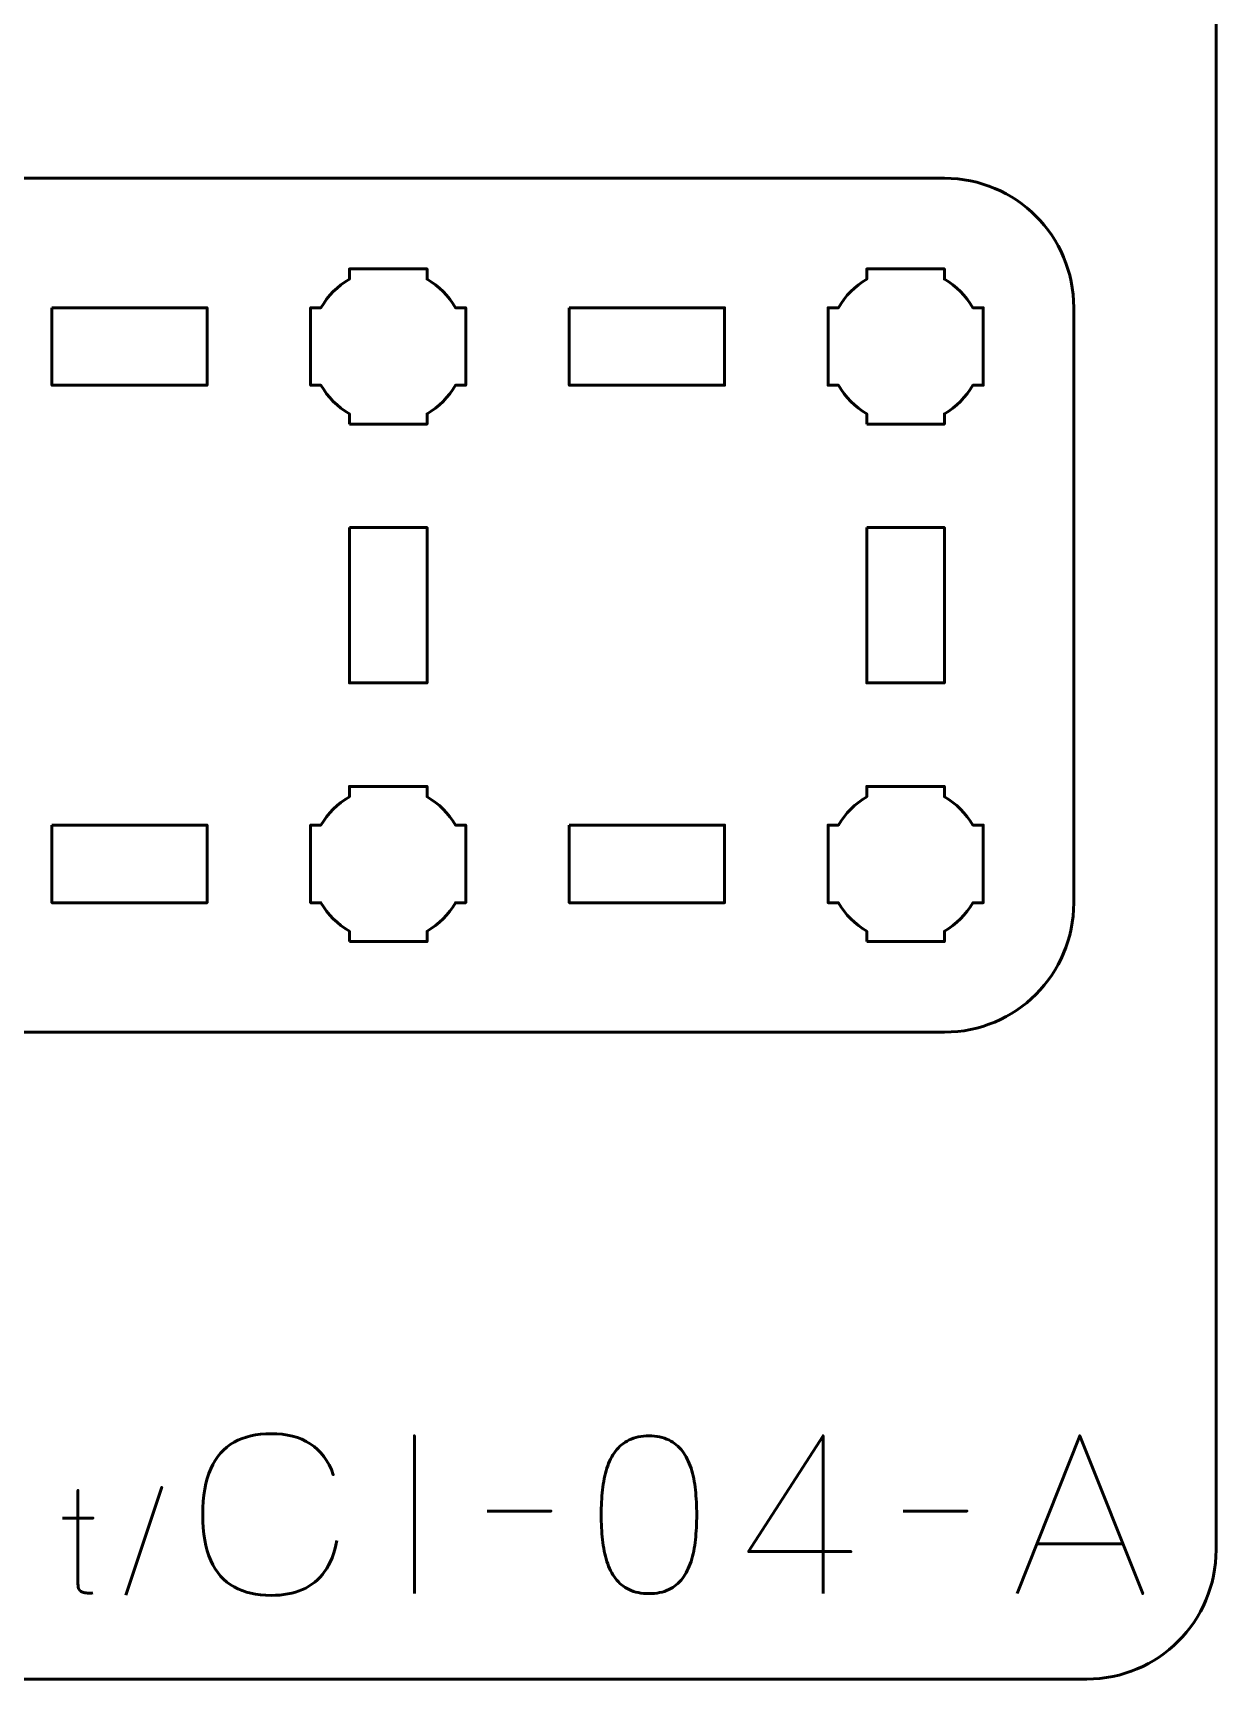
# Model space of a CAD drawing. Header units: centimetres. Extents: x -21 to 0, y -29.7 to 0.
# Drawn here: x -4.57 to 0, y -29.7 to -23.34 of the extents above; entities that cross this region are included whole.
import ezdxf

# ---------------------------------------------------------------- set-up
doc = ezdxf.new("R2010")
doc.units = ezdxf.units.CM
doc.header["$MEASUREMENT"] = 0
doc.layers.add('Layer 1', color=7, linetype='Continuous')

msp = doc.modelspace()

# ---------------------------------------------------------------- linework, layer by layer
at = {"layer": 'Layer 1', "color": 22, "lineweight": 53}
msp.add_open_spline([(-21.00003, -29.19995), (-21.00003, -29.19995), (-21.00003, -0.49992), (-21.00003, -0.49992), (-21.00003, -0.49992), (-21.00003, -0.22295), (-20.77694, 0.00004), (-20.49994, 0.00004), (-20.49994, 0.00004), (-20.49994, 0.00004), (-0.50008, 0.00004), (-0.50008, 0.00004), (-0.50008, 0.00004), (-0.22294, 0.00004), (0.00002, -0.22295), (0.00002, -0.49992), (0.00002, -0.49992), (0.00002, -0.49992), (0.00002, -29.19995), (0.00002, -29.19995), (0.00002, -29.19995), (0.00002, -29.47695), (-0.22294, -29.70004), (-0.50008, -29.70004), (-0.50008, -29.70004), (-0.50008, -29.70004), (-20.49994, -29.70004), (-20.49994, -29.70004), (-20.49994, -29.70004), (-20.77694, -29.70004), (-21.00003, -29.47695), (-21.00003, -29.19995)], degree=3, knots=[0, 0, 0, 0, 0.125, 0.125, 0.125, 0.125, 0.25, 0.25, 0.25, 0.25, 0.375, 0.375, 0.375, 0.375, 0.5, 0.5, 0.5, 0.5, 0.625, 0.625, 0.625, 0.625, 0.75, 0.75, 0.75, 0.75, 0.875, 0.875, 0.875, 0.875, 1, 1, 1, 1], dxfattribs=at)
at = {"layer": 'Layer 1', "color": 114, "lineweight": 53}
msp.add_open_spline([(-15.34991, -23.89995), (-15.34991, -23.89995), (-1.05007, -23.89995), (-1.05007, -23.89995), (-1.05007, -23.89995), (-0.77294, -23.89995), (-0.54998, -24.12305), (-0.54998, -24.40005), (-0.54998, -24.40005), (-0.54998, -24.40005), (-0.54998, -26.69997), (-0.54998, -26.69997), (-0.54998, -26.69997), (-0.54998, -26.97698), (-0.77294, -27.19993), (-1.05007, -27.19993), (-1.05007, -27.19993), (-1.05007, -27.19993), (-15.34991, -27.19993), (-15.34991, -27.19993), (-15.34991, -27.19993), (-15.62691, -27.19993), (-15.85001, -26.97698), (-15.85001, -26.69997), (-15.85001, -26.69997), (-15.85001, -26.69997), (-15.85001, -24.40005), (-15.85001, -24.40005), (-15.85001, -24.40005), (-15.85001, -24.12305), (-15.62691, -23.89995), (-15.34991, -23.89995)], degree=3, knots=[0, 0, 0, 0, 0.125, 0.125, 0.125, 0.125, 0.25, 0.25, 0.25, 0.25, 0.375, 0.375, 0.375, 0.375, 0.5, 0.5, 0.5, 0.5, 0.625, 0.625, 0.625, 0.625, 0.75, 0.75, 0.75, 0.75, 0.875, 0.875, 0.875, 0.875, 1, 1, 1, 1], dxfattribs=at)
at = {"layer": 'Layer 1', "lineweight": 53}
for points, knots in [([(-3.35, -24.84998), (-3.35, -24.84998), (-3.35, -24.80987), (-3.35, -24.80987), (-3.35, -24.80987), (-3.39562, -24.78355), (-3.43351, -24.74553), (-3.45982, -24.70005), (-3.45982, -24.70005), (-3.45982, -24.70005), (-3.50007, -24.70005), (-3.50007, -24.70005), (-3.50007, -24.70005), (-3.50007, -24.70005), (-3.50007, -24.54998), (-3.50007, -24.54998), (-3.50007, -24.54998), (-3.50007, -24.54998), (-3.50007, -24.40005), (-3.50007, -24.40005), (-3.50007, -24.40005), (-3.50007, -24.40005), (-3.45982, -24.40005), (-3.45982, -24.40005), (-3.45982, -24.40005), (-3.43351, -24.35444), (-3.39562, -24.31651), (-3.35, -24.29019), (-3.35, -24.29019), (-3.35, -24.29019), (-3.35, -24.24998), (-3.35, -24.24998), (-3.35, -24.24998), (-3.35, -24.24998), (-3.20007, -24.24998), (-3.20007, -24.24998), (-3.20007, -24.24998), (-3.20007, -24.24998), (-3.05, -24.24998), (-3.05, -24.24998), (-3.05, -24.24998), (-3.05, -24.24998), (-3.05, -24.29019), (-3.05, -24.29019), (-3.05, -24.29019), (-3.00453, -24.31651), (-2.9665, -24.35444), (-2.94018, -24.40005), (-2.94018, -24.40005), (-2.94018, -24.40005), (-2.90007, -24.40005), (-2.90007, -24.40005), (-2.90007, -24.40005), (-2.90007, -24.40005), (-2.90007, -24.54998), (-2.90007, -24.54998), (-2.90007, -24.54998), (-2.90007, -24.54998), (-2.90007, -24.70005), (-2.90007, -24.70005), (-2.90007, -24.70005), (-2.90007, -24.70005), (-2.94018, -24.70005), (-2.94018, -24.70005), (-2.94018, -24.70005), (-2.9665, -24.74553), (-3.00453, -24.78355), (-3.05, -24.80987), (-3.05, -24.80987), (-3.05, -24.80987), (-3.05, -24.84998), (-3.05, -24.84998), (-3.05, -24.84998), (-3.05, -24.84998), (-3.20007, -24.84998), (-3.20007, -24.84998), (-3.20007, -24.84998), (-3.20007, -24.84998), (-3.35, -24.84998), (-3.35, -24.84998)], [0, 0, 0, 0, 0.05, 0.05, 0.05, 0.05, 0.1, 0.1, 0.1, 0.1, 0.15, 0.15, 0.15, 0.15, 0.2, 0.2, 0.2, 0.2, 0.25, 0.25, 0.25, 0.25, 0.3, 0.3, 0.3, 0.3, 0.35, 0.35, 0.35, 0.35, 0.4, 0.4, 0.4, 0.4, 0.45, 0.45, 0.45, 0.45, 0.5, 0.5, 0.5, 0.5, 0.55, 0.55, 0.55, 0.55, 0.6, 0.6, 0.6, 0.6, 0.65, 0.65, 0.65, 0.65, 0.7, 0.7, 0.7, 0.7, 0.75, 0.75, 0.75, 0.75, 0.8, 0.8, 0.8, 0.8, 0.85, 0.85, 0.85, 0.85, 0.9, 0.9, 0.9, 0.9, 0.95, 0.95, 0.95, 0.95, 1, 1, 1, 1]), ([(-1.35007, -24.84998), (-1.35007, -24.84998), (-1.35007, -24.80987), (-1.35007, -24.80987), (-1.35007, -24.80987), (-1.39554, -24.78355), (-1.43357, -24.74553), (-1.45989, -24.70005), (-1.45989, -24.70005), (-1.45989, -24.70005), (-1.5, -24.70005), (-1.5, -24.70005), (-1.5, -24.70005), (-1.5, -24.70005), (-1.5, -24.54998), (-1.5, -24.54998), (-1.5, -24.54998), (-1.5, -24.54998), (-1.5, -24.40005), (-1.5, -24.40005), (-1.5, -24.40005), (-1.5, -24.40005), (-1.45989, -24.40005), (-1.45989, -24.40005), (-1.45989, -24.40005), (-1.43357, -24.35444), (-1.39554, -24.31651), (-1.35007, -24.29019), (-1.35007, -24.29019), (-1.35007, -24.29019), (-1.35007, -24.24998), (-1.35007, -24.24998), (-1.35007, -24.24998), (-1.35007, -24.24998), (-1.2, -24.24998), (-1.2, -24.24998), (-1.2, -24.24998), (-1.2, -24.24998), (-1.05007, -24.24998), (-1.05007, -24.24998), (-1.05007, -24.24998), (-1.05007, -24.24998), (-1.05007, -24.29019), (-1.05007, -24.29019), (-1.05007, -24.29019), (-1.00446, -24.31651), (-0.96658, -24.35444), (-0.94022, -24.40005), (-0.94022, -24.40005), (-0.94022, -24.40005), (-0.90001, -24.40005), (-0.90001, -24.40005), (-0.90001, -24.40005), (-0.90001, -24.40005), (-0.90001, -24.54998), (-0.90001, -24.54998), (-0.90001, -24.54998), (-0.90001, -24.54998), (-0.90001, -24.70005), (-0.90001, -24.70005), (-0.90001, -24.70005), (-0.90001, -24.70005), (-0.94022, -24.70005), (-0.94022, -24.70005), (-0.94022, -24.70005), (-0.96658, -24.74553), (-1.00446, -24.78355), (-1.05007, -24.80987), (-1.05007, -24.80987), (-1.05007, -24.80987), (-1.05007, -24.84998), (-1.05007, -24.84998), (-1.05007, -24.84998), (-1.05007, -24.84998), (-1.2, -24.84998), (-1.2, -24.84998), (-1.2, -24.84998), (-1.2, -24.84998), (-1.35007, -24.84998), (-1.35007, -24.84998)], [0, 0, 0, 0, 0.05, 0.05, 0.05, 0.05, 0.1, 0.1, 0.1, 0.1, 0.15, 0.15, 0.15, 0.15, 0.2, 0.2, 0.2, 0.2, 0.25, 0.25, 0.25, 0.25, 0.3, 0.3, 0.3, 0.3, 0.35, 0.35, 0.35, 0.35, 0.4, 0.4, 0.4, 0.4, 0.45, 0.45, 0.45, 0.45, 0.5, 0.5, 0.5, 0.5, 0.55, 0.55, 0.55, 0.55, 0.6, 0.6, 0.6, 0.6, 0.65, 0.65, 0.65, 0.65, 0.7, 0.7, 0.7, 0.7, 0.75, 0.75, 0.75, 0.75, 0.8, 0.8, 0.8, 0.8, 0.85, 0.85, 0.85, 0.85, 0.9, 0.9, 0.9, 0.9, 0.95, 0.95, 0.95, 0.95, 1, 1, 1, 1]), ([(-4.49998, -24.40005), (-4.49998, -24.40005), (-3.89998, -24.40005), (-3.89998, -24.40005), (-3.89998, -24.40005), (-3.89998, -24.40005), (-3.89998, -24.70005), (-3.89998, -24.70005), (-3.89998, -24.70005), (-3.89998, -24.70005), (-4.49998, -24.70005), (-4.49998, -24.70005), (-4.49998, -24.70005), (-4.49998, -24.70005), (-4.49998, -24.40005), (-4.49998, -24.40005)], [0, 0, 0, 0, 0.25, 0.25, 0.25, 0.25, 0.5, 0.5, 0.5, 0.5, 0.75, 0.75, 0.75, 0.75, 1, 1, 1, 1]), ([(-2.50002, -24.40005), (-2.50002, -24.40005), (-1.90002, -24.40005), (-1.90002, -24.40005), (-1.90002, -24.40005), (-1.90002, -24.40005), (-1.90002, -24.70005), (-1.90002, -24.70005), (-1.90002, -24.70005), (-1.90002, -24.70005), (-2.50002, -24.70005), (-2.50002, -24.70005), (-2.50002, -24.70005), (-2.50002, -24.70005), (-2.50002, -24.40005), (-2.50002, -24.40005)], [0, 0, 0, 0, 0.25, 0.25, 0.25, 0.25, 0.5, 0.5, 0.5, 0.5, 0.75, 0.75, 0.75, 0.75, 1, 1, 1, 1]), ([(-3.35, -25.25), (-3.35, -25.25), (-3.05, -25.25), (-3.05, -25.25), (-3.05, -25.25), (-3.05, -25.25), (-3.05, -25.84999), (-3.05, -25.84999), (-3.05, -25.84999), (-3.05, -25.84999), (-3.35, -25.84999), (-3.35, -25.84999), (-3.35, -25.84999), (-3.35, -25.84999), (-3.35, -25.25), (-3.35, -25.25)], [0, 0, 0, 0, 0.25, 0.25, 0.25, 0.25, 0.5, 0.5, 0.5, 0.5, 0.75, 0.75, 0.75, 0.75, 1, 1, 1, 1]), ([(-1.35007, -25.25), (-1.35007, -25.25), (-1.05007, -25.25), (-1.05007, -25.25), (-1.05007, -25.25), (-1.05007, -25.25), (-1.05007, -25.84999), (-1.05007, -25.84999), (-1.05007, -25.84999), (-1.05007, -25.84999), (-1.35007, -25.84999), (-1.35007, -25.84999), (-1.35007, -25.84999), (-1.35007, -25.84999), (-1.35007, -25.25), (-1.35007, -25.25)], [0, 0, 0, 0, 0.25, 0.25, 0.25, 0.25, 0.5, 0.5, 0.5, 0.5, 0.75, 0.75, 0.75, 0.75, 1, 1, 1, 1]), ([(-3.35, -26.85005), (-3.35, -26.85005), (-3.35, -26.80979), (-3.35, -26.80979), (-3.35, -26.80979), (-3.39562, -26.78348), (-3.43351, -26.74545), (-3.45982, -26.69997), (-3.45982, -26.69997), (-3.45982, -26.69997), (-3.50007, -26.69997), (-3.50007, -26.69997), (-3.50007, -26.69997), (-3.50007, -26.69997), (-3.50007, -26.55004), (-3.50007, -26.55004), (-3.50007, -26.55004), (-3.50007, -26.55004), (-3.50007, -26.39997), (-3.50007, -26.39997), (-3.50007, -26.39997), (-3.50007, -26.39997), (-3.45982, -26.39997), (-3.45982, -26.39997), (-3.45982, -26.39997), (-3.43351, -26.3545), (-3.39562, -26.31647), (-3.35, -26.29015), (-3.35, -26.29015), (-3.35, -26.29015), (-3.35, -26.25004), (-3.35, -26.25004), (-3.35, -26.25004), (-3.35, -26.25004), (-3.20007, -26.25004), (-3.20007, -26.25004), (-3.20007, -26.25004), (-3.20007, -26.25004), (-3.05, -26.25004), (-3.05, -26.25004), (-3.05, -26.25004), (-3.05, -26.25004), (-3.05, -26.29015), (-3.05, -26.29015), (-3.05, -26.29015), (-3.00453, -26.31647), (-2.9665, -26.3545), (-2.94018, -26.39997), (-2.94018, -26.39997), (-2.94018, -26.39997), (-2.90007, -26.39997), (-2.90007, -26.39997), (-2.90007, -26.39997), (-2.90007, -26.39997), (-2.90007, -26.55004), (-2.90007, -26.55004), (-2.90007, -26.55004), (-2.90007, -26.55004), (-2.90007, -26.69997), (-2.90007, -26.69997), (-2.90007, -26.69997), (-2.90007, -26.69997), (-2.94018, -26.69997), (-2.94018, -26.69997), (-2.94018, -26.69997), (-2.9665, -26.74545), (-3.00453, -26.78348), (-3.05, -26.80979), (-3.05, -26.80979), (-3.05, -26.80979), (-3.05, -26.85005), (-3.05, -26.85005), (-3.05, -26.85005), (-3.05, -26.85005), (-3.20007, -26.85005), (-3.20007, -26.85005), (-3.20007, -26.85005), (-3.20007, -26.85005), (-3.35, -26.85005), (-3.35, -26.85005)], [0, 0, 0, 0, 0.05, 0.05, 0.05, 0.05, 0.1, 0.1, 0.1, 0.1, 0.15, 0.15, 0.15, 0.15, 0.2, 0.2, 0.2, 0.2, 0.25, 0.25, 0.25, 0.25, 0.3, 0.3, 0.3, 0.3, 0.35, 0.35, 0.35, 0.35, 0.4, 0.4, 0.4, 0.4, 0.45, 0.45, 0.45, 0.45, 0.5, 0.5, 0.5, 0.5, 0.55, 0.55, 0.55, 0.55, 0.6, 0.6, 0.6, 0.6, 0.65, 0.65, 0.65, 0.65, 0.7, 0.7, 0.7, 0.7, 0.75, 0.75, 0.75, 0.75, 0.8, 0.8, 0.8, 0.8, 0.85, 0.85, 0.85, 0.85, 0.9, 0.9, 0.9, 0.9, 0.95, 0.95, 0.95, 0.95, 1, 1, 1, 1]), ([(-1.35007, -26.85005), (-1.35007, -26.85005), (-1.35007, -26.80979), (-1.35007, -26.80979), (-1.35007, -26.80979), (-1.39554, -26.78348), (-1.43357, -26.74545), (-1.45989, -26.69997), (-1.45989, -26.69997), (-1.45989, -26.69997), (-1.5, -26.69997), (-1.5, -26.69997), (-1.5, -26.69997), (-1.5, -26.69997), (-1.5, -26.55004), (-1.5, -26.55004), (-1.5, -26.55004), (-1.5, -26.55004), (-1.5, -26.39997), (-1.5, -26.39997), (-1.5, -26.39997), (-1.5, -26.39997), (-1.45989, -26.39997), (-1.45989, -26.39997), (-1.45989, -26.39997), (-1.43357, -26.3545), (-1.39554, -26.31647), (-1.35007, -26.29015), (-1.35007, -26.29015), (-1.35007, -26.29015), (-1.35007, -26.25004), (-1.35007, -26.25004), (-1.35007, -26.25004), (-1.35007, -26.25004), (-1.2, -26.25004), (-1.2, -26.25004), (-1.2, -26.25004), (-1.2, -26.25004), (-1.05007, -26.25004), (-1.05007, -26.25004), (-1.05007, -26.25004), (-1.05007, -26.25004), (-1.05007, -26.29015), (-1.05007, -26.29015), (-1.05007, -26.29015), (-1.00446, -26.31647), (-0.96658, -26.3545), (-0.94022, -26.39997), (-0.94022, -26.39997), (-0.94022, -26.39997), (-0.90001, -26.39997), (-0.90001, -26.39997), (-0.90001, -26.39997), (-0.90001, -26.39997), (-0.90001, -26.55004), (-0.90001, -26.55004), (-0.90001, -26.55004), (-0.90001, -26.55004), (-0.90001, -26.69997), (-0.90001, -26.69997), (-0.90001, -26.69997), (-0.90001, -26.69997), (-0.94022, -26.69997), (-0.94022, -26.69997), (-0.94022, -26.69997), (-0.96658, -26.74545), (-1.00446, -26.78348), (-1.05007, -26.80979), (-1.05007, -26.80979), (-1.05007, -26.80979), (-1.05007, -26.85005), (-1.05007, -26.85005), (-1.05007, -26.85005), (-1.05007, -26.85005), (-1.2, -26.85005), (-1.2, -26.85005), (-1.2, -26.85005), (-1.2, -26.85005), (-1.35007, -26.85005), (-1.35007, -26.85005)], [0, 0, 0, 0, 0.05, 0.05, 0.05, 0.05, 0.1, 0.1, 0.1, 0.1, 0.15, 0.15, 0.15, 0.15, 0.2, 0.2, 0.2, 0.2, 0.25, 0.25, 0.25, 0.25, 0.3, 0.3, 0.3, 0.3, 0.35, 0.35, 0.35, 0.35, 0.4, 0.4, 0.4, 0.4, 0.45, 0.45, 0.45, 0.45, 0.5, 0.5, 0.5, 0.5, 0.55, 0.55, 0.55, 0.55, 0.6, 0.6, 0.6, 0.6, 0.65, 0.65, 0.65, 0.65, 0.7, 0.7, 0.7, 0.7, 0.75, 0.75, 0.75, 0.75, 0.8, 0.8, 0.8, 0.8, 0.85, 0.85, 0.85, 0.85, 0.9, 0.9, 0.9, 0.9, 0.95, 0.95, 0.95, 0.95, 1, 1, 1, 1]), ([(-4.49998, -26.39997), (-4.49998, -26.39997), (-3.89998, -26.39997), (-3.89998, -26.39997), (-3.89998, -26.39997), (-3.89998, -26.39997), (-3.89998, -26.69997), (-3.89998, -26.69997), (-3.89998, -26.69997), (-3.89998, -26.69997), (-4.49998, -26.69997), (-4.49998, -26.69997), (-4.49998, -26.69997), (-4.49998, -26.69997), (-4.49998, -26.39997), (-4.49998, -26.39997)], [0, 0, 0, 0, 0.25, 0.25, 0.25, 0.25, 0.5, 0.5, 0.5, 0.5, 0.75, 0.75, 0.75, 0.75, 1, 1, 1, 1]), ([(-2.50002, -26.39997), (-2.50002, -26.39997), (-1.90002, -26.39997), (-1.90002, -26.39997), (-1.90002, -26.39997), (-1.90002, -26.39997), (-1.90002, -26.69997), (-1.90002, -26.69997), (-1.90002, -26.69997), (-1.90002, -26.69997), (-2.50002, -26.69997), (-2.50002, -26.69997), (-2.50002, -26.69997), (-2.50002, -26.69997), (-2.50002, -26.39997), (-2.50002, -26.39997)], [0, 0, 0, 0, 0.25, 0.25, 0.25, 0.25, 0.5, 0.5, 0.5, 0.5, 0.75, 0.75, 0.75, 0.75, 1, 1, 1, 1])]:
    msp.add_open_spline(points, degree=3, knots=knots, dxfattribs=at)
at = {"layer": 'Layer 1', "color": 30, "lineweight": 53}
for points, knots in [([(-3.39865, -29.16503), (-3.40768, -29.21343), (-3.42348, -29.25336), (-3.44564, -29.28469), (-3.44564, -29.28469), (-3.46793, -29.31587), (-3.49644, -29.33902), (-3.53115, -29.35412), (-3.53115, -29.35412), (-3.56572, -29.36921), (-3.60636, -29.37683), (-3.65265, -29.37669), (-3.65265, -29.37669), (-3.70895, -29.37683), (-3.75679, -29.36597), (-3.79602, -29.34381), (-3.79602, -29.34381), (-3.83525, -29.3218), (-3.86516, -29.28779), (-3.88577, -29.24165), (-3.88577, -29.24165), (-3.90637, -29.19551), (-3.91667, -29.13638), (-3.91681, -29.06427), (-3.91681, -29.06427), (-3.91667, -28.99245), (-3.90637, -28.93346), (-3.88577, -28.88732), (-3.88577, -28.88732), (-3.86516, -28.84117), (-3.83525, -28.80703), (-3.79602, -28.78487), (-3.79602, -28.78487), (-3.75679, -28.76272), (-3.70895, -28.75171), (-3.65265, -28.75185), (-3.65265, -28.75185), (-3.59239, -28.75171), (-3.54188, -28.76455), (-3.50124, -28.79037), (-3.50124, -28.79037), (-3.46074, -28.8162), (-3.43096, -28.85613), (-3.41219, -28.91018), (-3.41219, -28.91018), (-3.43096, -28.85613), (-3.46074, -28.8162), (-3.50124, -28.79037), (-3.50124, -28.79037), (-3.54188, -28.76455), (-3.59239, -28.75171), (-3.65265, -28.75185), (-3.65265, -28.75185), (-3.70895, -28.75171), (-3.75679, -28.76272), (-3.79602, -28.78487), (-3.79602, -28.78487), (-3.83525, -28.80703), (-3.86516, -28.84117), (-3.88577, -28.88732), (-3.88577, -28.88732), (-3.90637, -28.93346), (-3.91667, -28.99245), (-3.91681, -29.06427), (-3.91681, -29.06427), (-3.91667, -29.13638), (-3.90637, -29.19551), (-3.88577, -29.24165), (-3.88577, -29.24165), (-3.86516, -29.28779), (-3.83525, -29.3218), (-3.79602, -29.34381), (-3.79602, -29.34381), (-3.75679, -29.36597), (-3.70895, -29.37683), (-3.65265, -29.37669), (-3.65265, -29.37669), (-3.60636, -29.37683), (-3.56572, -29.36921), (-3.53115, -29.35412), (-3.53115, -29.35412), (-3.49644, -29.33902), (-3.46793, -29.31587), (-3.44564, -29.28469), (-3.44564, -29.28469), (-3.42348, -29.25336), (-3.40768, -29.21343), (-3.39865, -29.16503)], [0, 0, 0, 0, 0.0454545, 0.0454545, 0.0454545, 0.0454545, 0.0909091, 0.0909091, 0.0909091, 0.0909091, 0.1363636, 0.1363636, 0.1363636, 0.1363636, 0.1818182, 0.1818182, 0.1818182, 0.1818182, 0.2272727, 0.2272727, 0.2272727, 0.2272727, 0.2727273, 0.2727273, 0.2727273, 0.2727273, 0.3181818, 0.3181818, 0.3181818, 0.3181818, 0.3636364, 0.3636364, 0.3636364, 0.3636364, 0.4090909, 0.4090909, 0.4090909, 0.4090909, 0.4545455, 0.4545455, 0.4545455, 0.4545455, 0.5, 0.5, 0.5, 0.5, 0.5454545, 0.5454545, 0.5454545, 0.5454545, 0.5909091, 0.5909091, 0.5909091, 0.5909091, 0.6363636, 0.6363636, 0.6363636, 0.6363636, 0.6818182, 0.6818182, 0.6818182, 0.6818182, 0.7272727, 0.7272727, 0.7272727, 0.7272727, 0.7727273, 0.7727273, 0.7727273, 0.7727273, 0.8181818, 0.8181818, 0.8181818, 0.8181818, 0.8636364, 0.8636364, 0.8636364, 0.8636364, 0.9090909, 0.9090909, 0.9090909, 0.9090909, 0.9545455, 0.9545455, 0.9545455, 0.9545455, 1, 1, 1, 1]), ([(-3.09893, -29.36992), (-3.09893, -29.36992), (-3.09893, -28.75947), (-3.09893, -28.75947), (-3.09893, -28.75947), (-3.09893, -28.75947), (-3.09893, -29.36992), (-3.09893, -29.36992)], [0, 0, 0, 0, 0.5, 0.5, 0.5, 0.5, 1, 1, 1, 1]), ([(-2.19215, -29.36992), (-2.16251, -29.36978), (-2.13697, -29.36456), (-2.11566, -29.3544), (-2.11566, -29.3544), (-2.0945, -29.34424), (-2.07686, -29.3297), (-2.06275, -29.31122), (-2.06275, -29.31122), (-2.04878, -29.29259), (-2.03777, -29.27058), (-2.02958, -29.24518), (-2.02958, -29.24518), (-2.02154, -29.21978), (-2.01576, -29.19198), (-2.01251, -29.1615), (-2.01251, -29.1615), (-2.00912, -29.13102), (-2.00743, -29.09899), (-2.00757, -29.06512), (-2.00757, -29.06512), (-2.00743, -29.03139), (-2.00912, -28.99936), (-2.01251, -28.96902), (-2.01251, -28.96902), (-2.01576, -28.93868), (-2.02154, -28.91074), (-2.02958, -28.88534), (-2.02958, -28.88534), (-2.03777, -28.86008), (-2.04878, -28.83807), (-2.06275, -28.8193), (-2.06275, -28.8193), (-2.07686, -28.80068), (-2.0945, -28.78614), (-2.11566, -28.77598), (-2.11566, -28.77598), (-2.13697, -28.76568), (-2.16251, -28.76046), (-2.19215, -28.76032), (-2.19215, -28.76032), (-2.22178, -28.76046), (-2.24732, -28.76568), (-2.26863, -28.77598), (-2.26863, -28.77598), (-2.28979, -28.78614), (-2.30743, -28.80068), (-2.32154, -28.8193), (-2.32154, -28.8193), (-2.33552, -28.83807), (-2.34652, -28.86008), (-2.35471, -28.88534), (-2.35471, -28.88534), (-2.36275, -28.91074), (-2.36854, -28.93868), (-2.37178, -28.96902), (-2.37178, -28.96902), (-2.37517, -28.99936), (-2.37686, -29.03139), (-2.37672, -29.06512), (-2.37672, -29.06512), (-2.37686, -29.09899), (-2.37517, -29.13102), (-2.37178, -29.1615), (-2.37178, -29.1615), (-2.36854, -29.19198), (-2.36275, -29.21978), (-2.35471, -29.24518), (-2.35471, -29.24518), (-2.34652, -29.27058), (-2.33552, -29.29259), (-2.32154, -29.31122), (-2.32154, -29.31122), (-2.30743, -29.3297), (-2.28979, -29.34424), (-2.26863, -29.3544), (-2.26863, -29.3544), (-2.24732, -29.36456), (-2.22178, -29.36978), (-2.19215, -29.36992)], [0, 0, 0, 0, 0.05, 0.05, 0.05, 0.05, 0.1, 0.1, 0.1, 0.1, 0.15, 0.15, 0.15, 0.15, 0.2, 0.2, 0.2, 0.2, 0.25, 0.25, 0.25, 0.25, 0.3, 0.3, 0.3, 0.3, 0.35, 0.35, 0.35, 0.35, 0.4, 0.4, 0.4, 0.4, 0.45, 0.45, 0.45, 0.45, 0.5, 0.5, 0.5, 0.5, 0.55, 0.55, 0.55, 0.55, 0.6, 0.6, 0.6, 0.6, 0.65, 0.65, 0.65, 0.65, 0.7, 0.7, 0.7, 0.7, 0.75, 0.75, 0.75, 0.75, 0.8, 0.8, 0.8, 0.8, 0.85, 0.85, 0.85, 0.85, 0.9, 0.9, 0.9, 0.9, 0.95, 0.95, 0.95, 0.95, 1, 1, 1, 1]), ([(-2.19215, -29.36992), (-2.16251, -29.36978), (-2.13697, -29.36456), (-2.11566, -29.3544), (-2.11566, -29.3544), (-2.0945, -29.34424), (-2.07686, -29.3297), (-2.06275, -29.31122), (-2.06275, -29.31122), (-2.04878, -29.29259), (-2.03777, -29.27058), (-2.02958, -29.24518), (-2.02958, -29.24518), (-2.02154, -29.21978), (-2.01576, -29.19198), (-2.01251, -29.1615), (-2.01251, -29.1615), (-2.00912, -29.13102), (-2.00743, -29.09899), (-2.00757, -29.06512), (-2.00757, -29.06512), (-2.00743, -29.03139), (-2.00912, -28.99936), (-2.01251, -28.96902), (-2.01251, -28.96902), (-2.01576, -28.93868), (-2.02154, -28.91074), (-2.02958, -28.88534), (-2.02958, -28.88534), (-2.03777, -28.86008), (-2.04878, -28.83807), (-2.06275, -28.8193), (-2.06275, -28.8193), (-2.07686, -28.80068), (-2.0945, -28.78614), (-2.11566, -28.77598), (-2.11566, -28.77598), (-2.13697, -28.76568), (-2.16251, -28.76046), (-2.19215, -28.76032), (-2.19215, -28.76032), (-2.22178, -28.76046), (-2.24732, -28.76568), (-2.26863, -28.77598), (-2.26863, -28.77598), (-2.28979, -28.78614), (-2.30743, -28.80068), (-2.32154, -28.8193), (-2.32154, -28.8193), (-2.33552, -28.83807), (-2.34652, -28.86008), (-2.35471, -28.88534), (-2.35471, -28.88534), (-2.36275, -28.91074), (-2.36854, -28.93868), (-2.37178, -28.96902), (-2.37178, -28.96902), (-2.37517, -28.99936), (-2.37686, -29.03139), (-2.37672, -29.06512), (-2.37672, -29.06512), (-2.37686, -29.09899), (-2.37517, -29.13102), (-2.37178, -29.1615), (-2.37178, -29.1615), (-2.36854, -29.19198), (-2.36275, -29.21978), (-2.35471, -29.24518), (-2.35471, -29.24518), (-2.34652, -29.27058), (-2.33552, -29.29259), (-2.32154, -29.31122), (-2.32154, -29.31122), (-2.30743, -29.3297), (-2.28979, -29.34424), (-2.26863, -29.3544), (-2.26863, -29.3544), (-2.24732, -29.36456), (-2.22178, -29.36978), (-2.19215, -29.36992)], [0, 0, 0, 0, 0.05, 0.05, 0.05, 0.05, 0.1, 0.1, 0.1, 0.1, 0.15, 0.15, 0.15, 0.15, 0.2, 0.2, 0.2, 0.2, 0.25, 0.25, 0.25, 0.25, 0.3, 0.3, 0.3, 0.3, 0.35, 0.35, 0.35, 0.35, 0.4, 0.4, 0.4, 0.4, 0.45, 0.45, 0.45, 0.45, 0.5, 0.5, 0.5, 0.5, 0.55, 0.55, 0.55, 0.55, 0.6, 0.6, 0.6, 0.6, 0.65, 0.65, 0.65, 0.65, 0.7, 0.7, 0.7, 0.7, 0.75, 0.75, 0.75, 0.75, 0.8, 0.8, 0.8, 0.8, 0.85, 0.85, 0.85, 0.85, 0.9, 0.9, 0.9, 0.9, 0.95, 0.95, 0.95, 0.95, 1, 1, 1, 1]), ([(-1.51904, -29.36992), (-1.51904, -29.36992), (-1.51904, -28.75947), (-1.51904, -28.75947), (-1.51904, -28.75947), (-1.51904, -28.75947), (-1.80691, -29.20736), (-1.80691, -29.20736), (-1.80691, -29.20736), (-1.80691, -29.20736), (-1.41067, -29.20736), (-1.41067, -29.20736), (-1.41067, -29.20736), (-1.41067, -29.20736), (-1.80691, -29.20736), (-1.80691, -29.20736), (-1.80691, -29.20736), (-1.80691, -29.20736), (-1.51904, -28.75947), (-1.51904, -28.75947), (-1.51904, -28.75947), (-1.51904, -28.75947), (-1.51904, -29.36992), (-1.51904, -29.36992)], [0, 0, 0, 0, 0.1666667, 0.1666667, 0.1666667, 0.1666667, 0.3333333, 0.3333333, 0.3333333, 0.3333333, 0.5, 0.5, 0.5, 0.5, 0.6666667, 0.6666667, 0.6666667, 0.6666667, 0.8333333, 0.8333333, 0.8333333, 0.8333333, 1, 1, 1, 1]), ([(-0.76889, -29.36992), (-0.76889, -29.36992), (-0.52674, -28.75947), (-0.52674, -28.75947), (-0.52674, -28.75947), (-0.52674, -28.75947), (-0.28375, -29.36992), (-0.28375, -29.36992), (-0.28375, -29.36992), (-0.28375, -29.36992), (-0.52674, -28.75947), (-0.52674, -28.75947), (-0.52674, -28.75947), (-0.52674, -28.75947), (-0.76889, -29.36992), (-0.76889, -29.36992)], [0, 0, 0, 0, 0.25, 0.25, 0.25, 0.25, 0.5, 0.5, 0.5, 0.5, 0.75, 0.75, 0.75, 0.75, 1, 1, 1, 1]), ([(-4.34184, -29.3671), (-4.3488, -29.36766), (-4.35576, -29.36785), (-4.36254, -29.36766), (-4.36254, -29.36766), (-4.36931, -29.36747), (-4.37543, -29.36644), (-4.38098, -29.36437), (-4.38098, -29.36437), (-4.38653, -29.36239), (-4.39095, -29.35882), (-4.39433, -29.35374), (-4.39433, -29.35374), (-4.39763, -29.34866), (-4.39932, -29.34142), (-4.39941, -29.3321), (-4.39941, -29.3321), (-4.39941, -29.32768), (-4.39941, -29.32016), (-4.39941, -29.30962), (-4.39941, -29.30962), (-4.39941, -29.29899), (-4.39941, -29.28619), (-4.39941, -29.27105), (-4.39941, -29.27105), (-4.39941, -29.2559), (-4.39941, -29.23935), (-4.39941, -29.22138), (-4.39941, -29.22138), (-4.39941, -29.20341), (-4.39941, -29.18488), (-4.39941, -29.16569), (-4.39941, -29.16569), (-4.39941, -29.1465), (-4.39941, -29.12759), (-4.39941, -29.10887), (-4.39941, -29.10887), (-4.39941, -29.09015), (-4.39941, -29.07255), (-4.39941, -29.056), (-4.39941, -29.056), (-4.39941, -29.03944), (-4.39941, -29.02476), (-4.39941, -29.01207), (-4.39941, -29.01207), (-4.39941, -28.99927), (-4.39941, -28.9893), (-4.39941, -28.98196), (-4.39941, -28.98196), (-4.39941, -28.97472), (-4.39941, -28.97095), (-4.39941, -28.97086), (-4.39941, -28.97086), (-4.39941, -28.97095), (-4.39941, -28.97472), (-4.39941, -28.98196), (-4.39941, -28.98196), (-4.39941, -28.9893), (-4.39941, -28.99927), (-4.39941, -29.01207), (-4.39941, -29.01207), (-4.39941, -29.02476), (-4.39941, -29.03944), (-4.39941, -29.056), (-4.39941, -29.056), (-4.39941, -29.07255), (-4.39941, -29.09015), (-4.39941, -29.10887), (-4.39941, -29.10887), (-4.39941, -29.12759), (-4.39941, -29.1465), (-4.39941, -29.16569), (-4.39941, -29.16569), (-4.39941, -29.18488), (-4.39941, -29.20341), (-4.39941, -29.22138), (-4.39941, -29.22138), (-4.39941, -29.23935), (-4.39941, -29.2559), (-4.39941, -29.27105), (-4.39941, -29.27105), (-4.39941, -29.28619), (-4.39941, -29.29899), (-4.39941, -29.30962), (-4.39941, -29.30962), (-4.39941, -29.32016), (-4.39941, -29.32768), (-4.39941, -29.3321), (-4.39941, -29.3321), (-4.39932, -29.34142), (-4.39763, -29.34866), (-4.39433, -29.35374), (-4.39433, -29.35374), (-4.39095, -29.35882), (-4.38653, -29.36239), (-4.38098, -29.36437), (-4.38098, -29.36437), (-4.37543, -29.36644), (-4.36931, -29.36747), (-4.36254, -29.36766), (-4.36254, -29.36766), (-4.35576, -29.36785), (-4.3488, -29.36766), (-4.34184, -29.3671)], [0, 0, 0, 0, 0.0384615, 0.0384615, 0.0384615, 0.0384615, 0.0769231, 0.0769231, 0.0769231, 0.0769231, 0.1153846, 0.1153846, 0.1153846, 0.1153846, 0.1538462, 0.1538462, 0.1538462, 0.1538462, 0.1923077, 0.1923077, 0.1923077, 0.1923077, 0.2307692, 0.2307692, 0.2307692, 0.2307692, 0.2692308, 0.2692308, 0.2692308, 0.2692308, 0.3076923, 0.3076923, 0.3076923, 0.3076923, 0.3461538, 0.3461538, 0.3461538, 0.3461538, 0.3846154, 0.3846154, 0.3846154, 0.3846154, 0.4230769, 0.4230769, 0.4230769, 0.4230769, 0.4615385, 0.4615385, 0.4615385, 0.4615385, 0.5, 0.5, 0.5, 0.5, 0.5384615, 0.5384615, 0.5384615, 0.5384615, 0.5769231, 0.5769231, 0.5769231, 0.5769231, 0.6153846, 0.6153846, 0.6153846, 0.6153846, 0.6538462, 0.6538462, 0.6538462, 0.6538462, 0.6923077, 0.6923077, 0.6923077, 0.6923077, 0.7307692, 0.7307692, 0.7307692, 0.7307692, 0.7692308, 0.7692308, 0.7692308, 0.7692308, 0.8076923, 0.8076923, 0.8076923, 0.8076923, 0.8461538, 0.8461538, 0.8461538, 0.8461538, 0.8846154, 0.8846154, 0.8846154, 0.8846154, 0.9230769, 0.9230769, 0.9230769, 0.9230769, 0.9615385, 0.9615385, 0.9615385, 0.9615385, 1, 1, 1, 1]), ([(-4.21371, -29.37556), (-4.21371, -29.37556), (-4.07542, -28.95901), (-4.07542, -28.95901), (-4.07542, -28.95901), (-4.07542, -28.95901), (-4.21371, -29.37556), (-4.21371, -29.37556)], [0, 0, 0, 0, 0.5, 0.5, 0.5, 0.5, 1, 1, 1, 1]), ([(-2.81699, -29.05073), (-2.81699, -29.05073), (-2.57061, -29.05073), (-2.57061, -29.05073), (-2.57061, -29.05073), (-2.57061, -29.05073), (-2.81699, -29.05073), (-2.81699, -29.05073)], [0, 0, 0, 0, 0.5, 0.5, 0.5, 0.5, 1, 1, 1, 1]), ([(-1.20916, -29.05073), (-1.20916, -29.05073), (-0.96278, -29.05073), (-0.96278, -29.05073), (-0.96278, -29.05073), (-0.96278, -29.05073), (-1.20916, -29.05073), (-1.20916, -29.05073)], [0, 0, 0, 0, 0.5, 0.5, 0.5, 0.5, 1, 1, 1, 1]), ([(-4.45868, -29.07754), (-4.45868, -29.07754), (-4.34071, -29.07754), (-4.34071, -29.07754), (-4.34071, -29.07754), (-4.34071, -29.07754), (-4.45868, -29.07754), (-4.45868, -29.07754)], [0, 0, 0, 0, 0.5, 0.5, 0.5, 0.5, 1, 1, 1, 1]), ([(-0.69269, -29.17773), (-0.69269, -29.17773), (-0.36079, -29.17773), (-0.36079, -29.17773), (-0.36079, -29.17773), (-0.36079, -29.17773), (-0.69269, -29.17773), (-0.69269, -29.17773)], [0, 0, 0, 0, 0.5, 0.5, 0.5, 0.5, 1, 1, 1, 1])]:
    msp.add_open_spline(points, degree=3, knots=knots, dxfattribs=at)

doc.saveas('drawing.dxf')
